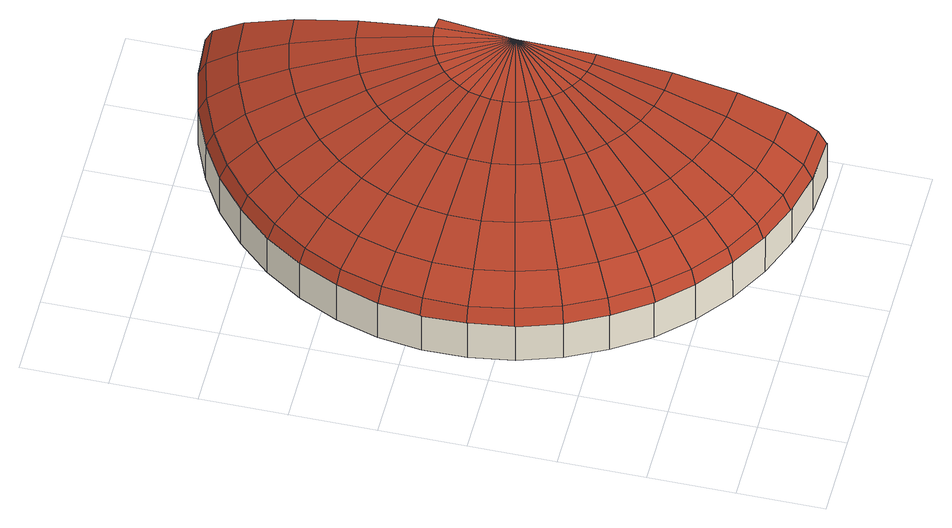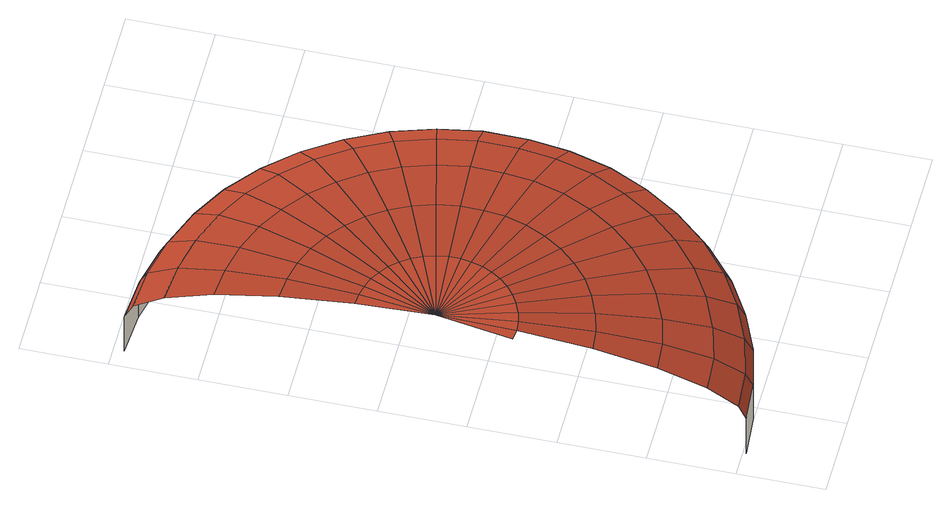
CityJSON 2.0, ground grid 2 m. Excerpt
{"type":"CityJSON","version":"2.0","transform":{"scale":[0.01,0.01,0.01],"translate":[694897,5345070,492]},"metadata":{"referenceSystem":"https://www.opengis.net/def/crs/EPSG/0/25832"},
"CityObjects":{
"building1":{"type":"Building","attributes":{"Gemeindeschluessel":"09162000","HoeheDach":"495.560","HoeheGrund":"492.778","Methode":"2000","NiedrigsteTraufeDesGebaeudes":"493.835","Geometrietyp2DReferenz":"3000","function":"31001_2000","roofType":"3700","measuredHeight":2.78},"geometry":[{"type":"MultiSurface","lod":"2","boundaries":[[[0,1,2,3]],[[0,4,5,6,1]],[[2,1,6,7,8]],[[9,0,3,10]],[[6,5,11,12,7]],[[13,14,4,0,9]],[[8,7,12,15,16]],[[17,18,13,9,10]],[[11,19,20,15,12]],[[21,22,14,13,18]],[[23,24,5,4]],[[24,25,11,5]],[[26,23,4,14]],[[27,28,21,18,17]],[[16,15,20,29,30,31]],[[32,29,20,19]],[[33,26,14,22]],[[34,19,11,25]],[[35,22,21,28]],[[30,36,37,31]],[[38,36,30,29,32]],[[39,32,19,34]],[[40,33,22,35]],[[41,42,24,23]],[[43,28,27,44]],[[42,45,25,24]],[[46,35,28,43]],[[47,41,23,26]],[[48,38,32,39]],[[49,47,26,33]],[[36,50,51,37]],[[52,40,35,46]],[[53,34,25,45]],[[54,50,36,38]],[[55,56,57,43,44]],[[58,49,33,40]],[[59,39,34,53]],[[60,46,43,57]],[[61,54,38,48]],[[62,52,46,60]],[[63,48,39,59]],[[64,58,40,52]],[[65,66,50,54]],[[67,68,42,41]],[[69,70,60,57,56]],[[68,71,45,42]],[[51,50,66,72,73]],[[74,67,41,47]],[[75,76,69,56,55]],[[77,65,54,61]],[[78,74,47,49]],[[79,61,48,63]],[[80,64,52,62]],[[81,53,45,71]],[[82,62,60,70]],[[83,78,49,58]],[[84,59,53,81]],[[85,86,72,66,65]],[[87,83,58,64]],[[88,77,61,79]],[[89,90,70,69,76]],[[91,63,59,84]],[[73,72,86,92,93]],[[94,85,65,77]],[[95,80,62,82]],[[96,97,89,76,75]],[[98,87,64,80]],[[99,79,63,91]],[[100,82,70,90]],[[101,94,77,88]],[[102,103,68,67]],[[103,104,71,68]],[[105,106,92,86,85]],[[107,102,67,74]],[[92,106,108,93]],[[109,107,74,78]],[[110,95,82,100]],[[111,88,79,99]],[[112,98,80,95]],[[113,114,90,89,97]],[[115,105,85,94]],[[116,109,78,83]],[[117,118,113,97,96]],[[119,81,71,104]],[[120,116,83,87]],[[121,84,81,119]],[[122,100,90,114]],[[123,101,88,111]],[[124,115,94,101]],[[125,91,84,121]],[[126,112,95,110]],[[127,120,87,98]],[[128,110,100,122]],[[129,99,91,125]],[[130,131,106,105]],[[132,127,98,112]],[[133,130,105,115]],[[134,124,101,123]],[[135,111,99,129]],[[108,106,131,136,137]],[[138,126,110,128]],[[139,133,115,124]],[[140,103,102]],[[140,104,103]],[[140,102,107]],[[141,132,112,126]],[[142,123,111,135]],[[140,107,109]],[[140,109,116]],[[140,116,120]],[[143,139,124,134]],[[144,134,123,142]],[[140,120,127]],[[145,141,126,138]],[[119,104,140]],[[146,147,136,131,130]],[[121,119,140]],[[140,127,132]],[[125,121,140]],[[148,146,130,133]],[[129,125,140]],[[149,143,134,144]],[[140,132,141]],[[150,148,133,139]],[[135,129,140]],[[137,136,147,151,152]],[[142,135,140]],[[153,150,139,143]],[[140,141,145]],[[144,142,140]],[[154,153,143,149]],[[149,144,140]],[[154,149,140]],[[155,154,140]],[[155,156,153,154]],[[156,157,150,153]],[[158,155,140]],[[157,159,148,150]],[[159,160,146,148]],[[151,161,162,152]],[[160,163,161,151,147,146]],[[164,158,140]],[[158,165,156,155]],[[165,166,157,156]],[[166,167,159,157]],[[167,168,160,159]],[[168,169,163,160]],[[162,161,163,169,170,171]]],"semantics":{"surfaces":[{"type":"WallSurface"},{"type":"RoofSurface","Dachneigung":"26.922","Dachorientierung":"252.135","Flaeche":"0.430","Z_MAX":"1.448","Z_MAX_ASL":"494.226","Z_MIN":"1.074","Z_MIN_ASL":"493.852"},{"type":"RoofSurface","Dachneigung":"26.953","Dachorientierung":"260.314","Flaeche":"0.408","Z_MAX":"1.448","Z_MAX_ASL":"494.226","Z_MIN":"1.079","Z_MIN_ASL":"493.857"},{"type":"RoofSurface","Dachneigung":"26.840","Dachorientierung":"243.632","Flaeche":"0.420","Z_MAX":"1.448","Z_MAX_ASL":"494.226","Z_MIN":"1.082","Z_MIN_ASL":"493.860"},{"type":"RoofSurface","Dachneigung":"26.951","Dachorientierung":"270.504","Flaeche":"0.411","Z_MAX":"1.448","Z_MAX_ASL":"494.226","Z_MIN":"1.077","Z_MIN_ASL":"493.854"},{"type":"RoofSurface","Dachneigung":"26.928","Dachorientierung":"235.607","Flaeche":"0.407","Z_MAX":"1.448","Z_MAX_ASL":"494.226","Z_MIN":"1.094","Z_MIN_ASL":"493.871"},{"type":"RoofSurface","Dachneigung":"57.958","Dachorientierung":"252.135","Flaeche":"0.796","Z_MAX":"1.882","Z_MAX_ASL":"494.660","Z_MIN":"1.448","Z_MIN_ASL":"494.226"},{"type":"RoofSurface","Dachneigung":"57.992","Dachorientierung":"260.314","Flaeche":"0.788","Z_MAX":"1.882","Z_MAX_ASL":"494.660","Z_MIN":"1.448","Z_MIN_ASL":"494.226"},{"type":"RoofSurface","Dachneigung":"57.948","Dachorientierung":"243.599","Flaeche":"0.789","Z_MAX":"1.882","Z_MAX_ASL":"494.660","Z_MIN":"1.448","Z_MIN_ASL":"494.226"},{"type":"RoofSurface","Dachneigung":"26.947","Dachorientierung":"277.871","Flaeche":"0.391","Z_MAX":"1.448","Z_MAX_ASL":"494.226","Z_MIN":"1.085","Z_MIN_ASL":"493.863"},{"type":"RoofSurface","Dachneigung":"57.965","Dachorientierung":"235.607","Flaeche":"0.787","Z_MAX":"1.882","Z_MAX_ASL":"494.660","Z_MIN":"1.448","Z_MIN_ASL":"494.226"},{"type":"RoofSurface","Dachneigung":"57.990","Dachorientierung":"270.504","Flaeche":"0.794","Z_MAX":"1.882","Z_MAX_ASL":"494.660","Z_MIN":"1.448","Z_MIN_ASL":"494.226"},{"type":"RoofSurface","Dachneigung":"26.954","Dachorientierung":"226.591","Flaeche":"0.385","Z_MAX":"1.448","Z_MAX_ASL":"494.226","Z_MIN":"1.105","Z_MIN_ASL":"493.882"},{"type":"RoofSurface","Dachneigung":"26.962","Dachorientierung":"285.938","Flaeche":"0.406","Z_MAX":"1.448","Z_MAX_ASL":"494.226","Z_MIN":"1.083","Z_MIN_ASL":"493.860"},{"type":"RoofSurface","Dachneigung":"57.985","Dachorientierung":"277.871","Flaeche":"0.736","Z_MAX":"1.882","Z_MAX_ASL":"494.660","Z_MIN":"1.448","Z_MIN_ASL":"494.226"},{"type":"RoofSurface","Dachneigung":"57.993","Dachorientierung":"226.591","Flaeche":"0.770","Z_MAX":"1.882","Z_MAX_ASL":"494.660","Z_MIN":"1.448","Z_MIN_ASL":"494.226"},{"type":"RoofSurface","Dachneigung":"71.331","Dachorientierung":"252.135","Flaeche":"0.973","Z_MAX":"2.255","Z_MAX_ASL":"495.033","Z_MIN":"1.882","Z_MIN_ASL":"494.660"},{"type":"RoofSurface","Dachneigung":"71.355","Dachorientierung":"260.314","Flaeche":"0.963","Z_MAX":"2.255","Z_MAX_ASL":"495.033","Z_MIN":"1.882","Z_MIN_ASL":"494.660"},{"type":"RoofSurface","Dachneigung":"26.903","Dachorientierung":"218.312","Flaeche":"0.385","Z_MAX":"1.448","Z_MAX_ASL":"494.226","Z_MIN":"1.106","Z_MIN_ASL":"493.884"},{"type":"RoofSurface","Dachneigung":"71.325","Dachorientierung":"243.599","Flaeche":"0.964","Z_MAX":"2.255","Z_MAX_ASL":"495.033","Z_MIN":"1.882","Z_MIN_ASL":"494.660"},{"type":"RoofSurface","Dachneigung":"58.002","Dachorientierung":"285.938","Flaeche":"0.798","Z_MAX":"1.882","Z_MAX_ASL":"494.660","Z_MIN":"1.448","Z_MIN_ASL":"494.226"},{"type":"RoofSurface","Dachneigung":"71.336","Dachorientierung":"235.607","Flaeche":"0.962","Z_MAX":"2.255","Z_MAX_ASL":"495.033","Z_MIN":"1.882","Z_MIN_ASL":"494.660"},{"type":"RoofSurface","Dachneigung":"58.006","Dachorientierung":"218.286","Flaeche":"0.780","Z_MAX":"1.882","Z_MAX_ASL":"494.660","Z_MIN":"1.448","Z_MIN_ASL":"494.226"},{"type":"RoofSurface","Dachneigung":"71.354","Dachorientierung":"270.504","Flaeche":"0.970","Z_MAX":"2.255","Z_MAX_ASL":"495.033","Z_MIN":"1.882","Z_MIN_ASL":"494.660"},{"type":"RoofSurface","Dachneigung":"26.877","Dachorientierung":"295.783","Flaeche":"0.385","Z_MAX":"1.448","Z_MAX_ASL":"494.226","Z_MIN":"1.100","Z_MIN_ASL":"493.878"},{"type":"RoofSurface","Dachneigung":"71.356","Dachorientierung":"226.591","Flaeche":"0.942","Z_MAX":"2.255","Z_MAX_ASL":"495.033","Z_MIN":"1.882","Z_MIN_ASL":"494.660"},{"type":"RoofSurface","Dachneigung":"71.350","Dachorientierung":"277.871","Flaeche":"0.899","Z_MAX":"2.255","Z_MAX_ASL":"495.033","Z_MIN":"1.882","Z_MIN_ASL":"494.660"},{"type":"RoofSurface","Dachneigung":"27.003","Dachorientierung":"208.921","Flaeche":"0.364","Z_MAX":"1.448","Z_MAX_ASL":"494.226","Z_MIN":"1.107","Z_MIN_ASL":"493.885"},{"type":"RoofSurface","Dachneigung":"58.004","Dachorientierung":"295.821","Flaeche":"0.769","Z_MAX":"1.882","Z_MAX_ASL":"494.660","Z_MIN":"1.448","Z_MIN_ASL":"494.226"},{"type":"RoofSurface","Dachneigung":"58.000","Dachorientierung":"208.940","Flaeche":"0.743","Z_MAX":"1.882","Z_MAX_ASL":"494.660","Z_MIN":"1.448","Z_MIN_ASL":"494.226"},{"type":"RoofSurface","Dachneigung":"71.361","Dachorientierung":"285.938","Flaeche":"0.976","Z_MAX":"2.255","Z_MAX_ASL":"495.033","Z_MIN":"1.882","Z_MIN_ASL":"494.660"},{"type":"RoofSurface","Dachneigung":"71.364","Dachorientierung":"218.286","Flaeche":"0.954","Z_MAX":"2.255","Z_MAX_ASL":"495.033","Z_MIN":"1.882","Z_MIN_ASL":"494.660"},{"type":"RoofSurface","Dachneigung":"26.999","Dachorientierung":"303.366","Flaeche":"0.381","Z_MAX":"1.448","Z_MAX_ASL":"494.226","Z_MIN":"1.100","Z_MIN_ASL":"493.878"},{"type":"RoofSurface","Dachneigung":"78.749","Dachorientierung":"252.135","Flaeche":"0.940","Z_MAX":"2.541","Z_MAX_ASL":"495.319","Z_MIN":"2.255","Z_MIN_ASL":"495.033"},{"type":"RoofSurface","Dachneigung":"26.922","Dachorientierung":"200.838","Flaeche":"0.419","Z_MAX":"1.448","Z_MAX_ASL":"494.226","Z_MIN":"1.087","Z_MIN_ASL":"493.864"},{"type":"RoofSurface","Dachneigung":"78.763","Dachorientierung":"260.314","Flaeche":"0.930","Z_MAX":"2.541","Z_MAX_ASL":"495.319","Z_MIN":"2.255","Z_MIN_ASL":"495.033"},{"type":"RoofSurface","Dachneigung":"78.745","Dachorientierung":"243.599","Flaeche":"0.931","Z_MAX":"2.541","Z_MAX_ASL":"495.319","Z_MIN":"2.255","Z_MIN_ASL":"495.033"},{"type":"RoofSurface","Dachneigung":"57.990","Dachorientierung":"303.345","Flaeche":"0.756","Z_MAX":"1.882","Z_MAX_ASL":"494.660","Z_MIN":"1.448","Z_MIN_ASL":"494.226"},{"type":"RoofSurface","Dachneigung":"78.752","Dachorientierung":"235.607","Flaeche":"0.929","Z_MAX":"2.541","Z_MAX_ASL":"495.319","Z_MIN":"2.255","Z_MIN_ASL":"495.033"},{"type":"RoofSurface","Dachneigung":"71.363","Dachorientierung":"295.821","Flaeche":"0.941","Z_MAX":"2.255","Z_MAX_ASL":"495.033","Z_MIN":"1.882","Z_MIN_ASL":"494.660"},{"type":"RoofSurface","Dachneigung":"71.360","Dachorientierung":"208.940","Flaeche":"0.909","Z_MAX":"2.255","Z_MAX_ASL":"495.033","Z_MIN":"1.882","Z_MIN_ASL":"494.660"},{"type":"RoofSurface","Dachneigung":"78.763","Dachorientierung":"270.504","Flaeche":"0.938","Z_MAX":"2.541","Z_MAX_ASL":"495.319","Z_MIN":"2.255","Z_MIN_ASL":"495.033"},{"type":"RoofSurface","Dachneigung":"57.957","Dachorientierung":"200.838","Flaeche":"0.793","Z_MAX":"1.882","Z_MAX_ASL":"494.660","Z_MIN":"1.448","Z_MIN_ASL":"494.226"},{"type":"RoofSurface","Dachneigung":"78.764","Dachorientierung":"226.591","Flaeche":"0.910","Z_MAX":"2.541","Z_MAX_ASL":"495.319","Z_MIN":"2.255","Z_MIN_ASL":"495.033"},{"type":"RoofSurface","Dachneigung":"78.761","Dachorientierung":"277.871","Flaeche":"0.869","Z_MAX":"2.541","Z_MAX_ASL":"495.319","Z_MIN":"2.255","Z_MIN_ASL":"495.033"},{"type":"RoofSurface","Dachneigung":"26.942","Dachorientierung":"312.184","Flaeche":"0.401","Z_MAX":"1.448","Z_MAX_ASL":"494.226","Z_MIN":"1.094","Z_MIN_ASL":"493.872"},{"type":"RoofSurface","Dachneigung":"78.769","Dachorientierung":"218.286","Flaeche":"0.922","Z_MAX":"2.541","Z_MAX_ASL":"495.319","Z_MIN":"2.255","Z_MIN_ASL":"495.033"},{"type":"RoofSurface","Dachneigung":"71.353","Dachorientierung":"303.345","Flaeche":"0.924","Z_MAX":"2.255","Z_MAX_ASL":"495.033","Z_MIN":"1.882","Z_MIN_ASL":"494.660"},{"type":"RoofSurface","Dachneigung":"26.902","Dachorientierung":"192.198","Flaeche":"0.434","Z_MAX":"1.448","Z_MAX_ASL":"494.226","Z_MIN":"1.070","Z_MIN_ASL":"493.848"},{"type":"RoofSurface","Dachneigung":"78.768","Dachorientierung":"285.938","Flaeche":"0.942","Z_MAX":"2.541","Z_MAX_ASL":"495.319","Z_MIN":"2.255","Z_MIN_ASL":"495.033"},{"type":"RoofSurface","Dachneigung":"57.980","Dachorientierung":"312.184","Flaeche":"0.791","Z_MAX":"1.882","Z_MAX_ASL":"494.660","Z_MIN":"1.448","Z_MIN_ASL":"494.226"},{"type":"RoofSurface","Dachneigung":"71.331","Dachorientierung":"200.838","Flaeche":"0.969","Z_MAX":"2.255","Z_MAX_ASL":"495.033","Z_MIN":"1.882","Z_MIN_ASL":"494.660"},{"type":"RoofSurface","Dachneigung":"78.767","Dachorientierung":"208.940","Flaeche":"0.878","Z_MAX":"2.541","Z_MAX_ASL":"495.319","Z_MIN":"2.255","Z_MIN_ASL":"495.033"},{"type":"RoofSurface","Dachneigung":"78.769","Dachorientierung":"295.821","Flaeche":"0.909","Z_MAX":"2.541","Z_MAX_ASL":"495.319","Z_MIN":"2.255","Z_MIN_ASL":"495.033"},{"type":"RoofSurface","Dachneigung":"57.935","Dachorientierung":"192.198","Flaeche":"0.786","Z_MAX":"1.882","Z_MAX_ASL":"494.660","Z_MIN":"1.448","Z_MIN_ASL":"494.226"},{"type":"RoofSurface","Dachneigung":"71.347","Dachorientierung":"312.184","Flaeche":"0.967","Z_MAX":"2.255","Z_MAX_ASL":"495.033","Z_MIN":"1.882","Z_MIN_ASL":"494.660"},{"type":"RoofSurface","Dachneigung":"83.871","Dachorientierung":"252.135","Flaeche":"0.679","Z_MAX":"2.721","Z_MAX_ASL":"495.499","Z_MIN":"2.541","Z_MIN_ASL":"495.319"},{"type":"RoofSurface","Dachneigung":"83.879","Dachorientierung":"260.314","Flaeche":"0.672","Z_MAX":"2.721","Z_MAX_ASL":"495.499","Z_MIN":"2.541","Z_MIN_ASL":"495.319"},{"type":"RoofSurface","Dachneigung":"26.942","Dachorientierung":"320.444","Flaeche":"0.399","Z_MAX":"1.448","Z_MAX_ASL":"494.226","Z_MIN":"1.103","Z_MIN_ASL":"493.881"},{"type":"RoofSurface","Dachneigung":"83.868","Dachorientierung":"243.599","Flaeche":"0.672","Z_MAX":"2.721","Z_MAX_ASL":"495.499","Z_MIN":"2.541","Z_MIN_ASL":"495.319"},{"type":"RoofSurface","Dachneigung":"83.872","Dachorientierung":"235.607","Flaeche":"0.671","Z_MAX":"2.721","Z_MAX_ASL":"495.499","Z_MIN":"2.541","Z_MIN_ASL":"495.319"},{"type":"RoofSurface","Dachneigung":"71.317","Dachorientierung":"192.198","Flaeche":"0.960","Z_MAX":"2.255","Z_MAX_ASL":"495.033","Z_MIN":"1.882","Z_MIN_ASL":"494.660"},{"type":"RoofSurface","Dachneigung":"78.763","Dachorientierung":"303.345","Flaeche":"0.893","Z_MAX":"2.541","Z_MAX_ASL":"495.319","Z_MIN":"2.255","Z_MIN_ASL":"495.033"},{"type":"RoofSurface","Dachneigung":"78.749","Dachorientierung":"200.838","Flaeche":"0.936","Z_MAX":"2.541","Z_MAX_ASL":"495.319","Z_MIN":"2.255","Z_MIN_ASL":"495.033"},{"type":"RoofSurface","Dachneigung":"26.917","Dachorientierung":"184.767","Flaeche":"0.442","Z_MAX":"1.448","Z_MAX_ASL":"494.226","Z_MIN":"1.057","Z_MIN_ASL":"493.835"},{"type":"RoofSurface","Dachneigung":"57.980","Dachorientierung":"320.444","Flaeche":"0.794","Z_MAX":"1.882","Z_MAX_ASL":"494.660","Z_MIN":"1.448","Z_MIN_ASL":"494.226"},{"type":"RoofSurface","Dachneigung":"83.879","Dachorientierung":"226.591","Flaeche":"0.657","Z_MAX":"2.721","Z_MAX_ASL":"495.499","Z_MIN":"2.541","Z_MIN_ASL":"495.319"},{"type":"RoofSurface","Dachneigung":"83.878","Dachorientierung":"270.504","Flaeche":"0.677","Z_MAX":"2.721","Z_MAX_ASL":"495.499","Z_MIN":"2.541","Z_MIN_ASL":"495.319"},{"type":"RoofSurface","Dachneigung":"83.882","Dachorientierung":"218.286","Flaeche":"0.666","Z_MAX":"2.721","Z_MAX_ASL":"495.499","Z_MIN":"2.541","Z_MIN_ASL":"495.319"},{"type":"RoofSurface","Dachneigung":"83.877","Dachorientierung":"277.871","Flaeche":"0.627","Z_MAX":"2.721","Z_MAX_ASL":"495.499","Z_MIN":"2.541","Z_MIN_ASL":"495.319"},{"type":"RoofSurface","Dachneigung":"57.952","Dachorientierung":"184.767","Flaeche":"0.801","Z_MAX":"1.882","Z_MAX_ASL":"494.660","Z_MIN":"1.448","Z_MIN_ASL":"494.226"},{"type":"RoofSurface","Dachneigung":"78.759","Dachorientierung":"312.184","Flaeche":"0.934","Z_MAX":"2.541","Z_MAX_ASL":"495.319","Z_MIN":"2.255","Z_MIN_ASL":"495.033"},{"type":"RoofSurface","Dachneigung":"71.347","Dachorientierung":"320.444","Flaeche":"0.970","Z_MAX":"2.255","Z_MAX_ASL":"495.033","Z_MIN":"1.882","Z_MIN_ASL":"494.660"},{"type":"RoofSurface","Dachneigung":"83.881","Dachorientierung":"285.938","Flaeche":"0.681","Z_MAX":"2.721","Z_MAX_ASL":"495.499","Z_MIN":"2.541","Z_MIN_ASL":"495.319"},{"type":"RoofSurface","Dachneigung":"78.739","Dachorientierung":"192.198","Flaeche":"0.927","Z_MAX":"2.541","Z_MAX_ASL":"495.319","Z_MIN":"2.255","Z_MIN_ASL":"495.033"},{"type":"RoofSurface","Dachneigung":"83.881","Dachorientierung":"208.940","Flaeche":"0.634","Z_MAX":"2.721","Z_MAX_ASL":"495.499","Z_MIN":"2.541","Z_MIN_ASL":"495.319"},{"type":"RoofSurface","Dachneigung":"71.328","Dachorientierung":"184.767","Flaeche":"0.979","Z_MAX":"2.255","Z_MAX_ASL":"495.033","Z_MIN":"1.882","Z_MIN_ASL":"494.660"},{"type":"RoofSurface","Dachneigung":"83.882","Dachorientierung":"295.821","Flaeche":"0.656","Z_MAX":"2.721","Z_MAX_ASL":"495.499","Z_MIN":"2.541","Z_MIN_ASL":"495.319"},{"type":"RoofSurface","Dachneigung":"26.946","Dachorientierung":"329.610","Flaeche":"0.386","Z_MAX":"1.448","Z_MAX_ASL":"494.226","Z_MIN":"1.094","Z_MIN_ASL":"493.871"},{"type":"RoofSurface","Dachneigung":"83.871","Dachorientierung":"200.838","Flaeche":"0.676","Z_MAX":"2.721","Z_MAX_ASL":"495.499","Z_MIN":"2.541","Z_MIN_ASL":"495.319"},{"type":"RoofSurface","Dachneigung":"57.980","Dachorientierung":"329.608","Flaeche":"0.758","Z_MAX":"1.882","Z_MAX_ASL":"494.660","Z_MIN":"1.448","Z_MIN_ASL":"494.226"},{"type":"RoofSurface","Dachneigung":"78.758","Dachorientierung":"320.444","Flaeche":"0.937","Z_MAX":"2.541","Z_MAX_ASL":"495.319","Z_MIN":"2.255","Z_MIN_ASL":"495.033"},{"type":"RoofSurface","Dachneigung":"83.878","Dachorientierung":"303.345","Flaeche":"0.645","Z_MAX":"2.721","Z_MAX_ASL":"495.499","Z_MIN":"2.541","Z_MIN_ASL":"495.319"},{"type":"RoofSurface","Dachneigung":"78.747","Dachorientierung":"184.767","Flaeche":"0.946","Z_MAX":"2.541","Z_MAX_ASL":"495.319","Z_MIN":"2.255","Z_MIN_ASL":"495.033"},{"type":"RoofSurface","Dachneigung":"71.346","Dachorientierung":"329.608","Flaeche":"0.926","Z_MAX":"2.255","Z_MAX_ASL":"495.033","Z_MIN":"1.882","Z_MIN_ASL":"494.660"},{"type":"RoofSurface","Dachneigung":"88.045","Dachorientierung":"252.135","Flaeche":"0.247","Z_MAX":"2.782","Z_MAX_ASL":"495.560","Z_MIN":"2.721","Z_MIN_ASL":"495.499"},{"type":"RoofSurface","Dachneigung":"88.048","Dachorientierung":"260.314","Flaeche":"0.245","Z_MAX":"2.782","Z_MAX_ASL":"495.560","Z_MIN":"2.721","Z_MIN_ASL":"495.499"},{"type":"RoofSurface","Dachneigung":"88.044","Dachorientierung":"243.599","Flaeche":"0.245","Z_MAX":"2.782","Z_MAX_ASL":"495.560","Z_MIN":"2.721","Z_MIN_ASL":"495.499"},{"type":"RoofSurface","Dachneigung":"83.865","Dachorientierung":"192.198","Flaeche":"0.670","Z_MAX":"2.721","Z_MAX_ASL":"495.499","Z_MIN":"2.541","Z_MIN_ASL":"495.319"},{"type":"RoofSurface","Dachneigung":"83.876","Dachorientierung":"312.184","Flaeche":"0.675","Z_MAX":"2.721","Z_MAX_ASL":"495.499","Z_MIN":"2.541","Z_MIN_ASL":"495.319"},{"type":"RoofSurface","Dachneigung":"88.046","Dachorientierung":"235.607","Flaeche":"0.244","Z_MAX":"2.782","Z_MAX_ASL":"495.560","Z_MIN":"2.721","Z_MIN_ASL":"495.499"},{"type":"RoofSurface","Dachneigung":"88.048","Dachorientierung":"226.591","Flaeche":"0.239","Z_MAX":"2.782","Z_MAX_ASL":"495.560","Z_MIN":"2.721","Z_MIN_ASL":"495.499"},{"type":"RoofSurface","Dachneigung":"88.049","Dachorientierung":"218.286","Flaeche":"0.242","Z_MAX":"2.782","Z_MAX_ASL":"495.560","Z_MIN":"2.721","Z_MIN_ASL":"495.499"},{"type":"RoofSurface","Dachneigung":"78.758","Dachorientierung":"329.608","Flaeche":"0.895","Z_MAX":"2.541","Z_MAX_ASL":"495.319","Z_MIN":"2.255","Z_MIN_ASL":"495.033"},{"type":"RoofSurface","Dachneigung":"83.876","Dachorientierung":"320.444","Flaeche":"0.677","Z_MAX":"2.721","Z_MAX_ASL":"495.499","Z_MIN":"2.541","Z_MIN_ASL":"495.319"},{"type":"RoofSurface","Dachneigung":"88.048","Dachorientierung":"208.940","Flaeche":"0.231","Z_MAX":"2.782","Z_MAX_ASL":"495.560","Z_MIN":"2.721","Z_MIN_ASL":"495.499"},{"type":"RoofSurface","Dachneigung":"83.869","Dachorientierung":"184.767","Flaeche":"0.683","Z_MAX":"2.721","Z_MAX_ASL":"495.499","Z_MIN":"2.541","Z_MIN_ASL":"495.319"},{"type":"RoofSurface","Dachneigung":"88.048","Dachorientierung":"270.504","Flaeche":"0.247","Z_MAX":"2.782","Z_MAX_ASL":"495.560","Z_MIN":"2.721","Z_MIN_ASL":"495.499"},{"type":"RoofSurface","Dachneigung":"26.922","Dachorientierung":"337.760","Flaeche":"0.424","Z_MAX":"1.448","Z_MAX_ASL":"494.226","Z_MIN":"1.084","Z_MIN_ASL":"493.861"},{"type":"RoofSurface","Dachneigung":"88.047","Dachorientierung":"277.871","Flaeche":"0.228","Z_MAX":"2.782","Z_MAX_ASL":"495.560","Z_MIN":"2.721","Z_MIN_ASL":"495.499"},{"type":"RoofSurface","Dachneigung":"88.045","Dachorientierung":"200.838","Flaeche":"0.246","Z_MAX":"2.782","Z_MAX_ASL":"495.560","Z_MIN":"2.721","Z_MIN_ASL":"495.499"},{"type":"RoofSurface","Dachneigung":"88.049","Dachorientierung":"285.938","Flaeche":"0.248","Z_MAX":"2.782","Z_MAX_ASL":"495.560","Z_MIN":"2.721","Z_MIN_ASL":"495.499"},{"type":"RoofSurface","Dachneigung":"57.957","Dachorientierung":"337.760","Flaeche":"0.800","Z_MAX":"1.882","Z_MAX_ASL":"494.660","Z_MIN":"1.448","Z_MIN_ASL":"494.226"},{"type":"RoofSurface","Dachneigung":"88.049","Dachorientierung":"295.821","Flaeche":"0.239","Z_MAX":"2.782","Z_MAX_ASL":"495.560","Z_MIN":"2.721","Z_MIN_ASL":"495.499"},{"type":"RoofSurface","Dachneigung":"83.876","Dachorientierung":"329.608","Flaeche":"0.646","Z_MAX":"2.721","Z_MAX_ASL":"495.499","Z_MIN":"2.541","Z_MIN_ASL":"495.319"},{"type":"RoofSurface","Dachneigung":"88.043","Dachorientierung":"192.198","Flaeche":"0.244","Z_MAX":"2.782","Z_MAX_ASL":"495.560","Z_MIN":"2.721","Z_MIN_ASL":"495.499"},{"type":"RoofSurface","Dachneigung":"71.331","Dachorientierung":"337.760","Flaeche":"0.977","Z_MAX":"2.255","Z_MAX_ASL":"495.033","Z_MIN":"1.882","Z_MIN_ASL":"494.660"},{"type":"RoofSurface","Dachneigung":"88.048","Dachorientierung":"303.345","Flaeche":"0.235","Z_MAX":"2.782","Z_MAX_ASL":"495.560","Z_MIN":"2.721","Z_MIN_ASL":"495.499"},{"type":"RoofSurface","Dachneigung":"88.047","Dachorientierung":"312.184","Flaeche":"0.246","Z_MAX":"2.782","Z_MAX_ASL":"495.560","Z_MIN":"2.721","Z_MIN_ASL":"495.499"},{"type":"RoofSurface","Dachneigung":"78.749","Dachorientierung":"337.760","Flaeche":"0.944","Z_MAX":"2.541","Z_MAX_ASL":"495.319","Z_MIN":"2.255","Z_MIN_ASL":"495.033"},{"type":"RoofSurface","Dachneigung":"88.045","Dachorientierung":"184.767","Flaeche":"0.249","Z_MAX":"2.782","Z_MAX_ASL":"495.560","Z_MIN":"2.721","Z_MIN_ASL":"495.499"},{"type":"RoofSurface","Dachneigung":"88.047","Dachorientierung":"320.444","Flaeche":"0.246","Z_MAX":"2.782","Z_MAX_ASL":"495.560","Z_MIN":"2.721","Z_MIN_ASL":"495.499"},{"type":"RoofSurface","Dachneigung":"83.871","Dachorientierung":"337.760","Flaeche":"0.682","Z_MAX":"2.721","Z_MAX_ASL":"495.499","Z_MIN":"2.541","Z_MIN_ASL":"495.319"},{"type":"RoofSurface","Dachneigung":"88.047","Dachorientierung":"329.608","Flaeche":"0.235","Z_MAX":"2.782","Z_MAX_ASL":"495.560","Z_MIN":"2.721","Z_MIN_ASL":"495.499"},{"type":"RoofSurface","Dachneigung":"88.045","Dachorientierung":"337.760","Flaeche":"0.248","Z_MAX":"2.782","Z_MAX_ASL":"495.560","Z_MIN":"2.721","Z_MIN_ASL":"495.499"},{"type":"RoofSurface","Dachneigung":"88.047","Dachorientierung":"345.807","Flaeche":"0.249","Z_MAX":"2.782","Z_MAX_ASL":"495.560","Z_MIN":"2.721","Z_MIN_ASL":"495.499"},{"type":"RoofSurface","Dachneigung":"83.876","Dachorientierung":"345.807","Flaeche":"0.683","Z_MAX":"2.721","Z_MAX_ASL":"495.499","Z_MIN":"2.541","Z_MIN_ASL":"495.319"},{"type":"RoofSurface","Dachneigung":"78.758","Dachorientierung":"345.807","Flaeche":"0.945","Z_MAX":"2.541","Z_MAX_ASL":"495.319","Z_MIN":"2.255","Z_MIN_ASL":"495.033"},{"type":"RoofSurface","Dachneigung":"88.049","Dachorientierung":"355.006","Flaeche":"0.235","Z_MAX":"2.782","Z_MAX_ASL":"495.560","Z_MIN":"2.721","Z_MIN_ASL":"495.499"},{"type":"RoofSurface","Dachneigung":"71.346","Dachorientierung":"345.807","Flaeche":"0.979","Z_MAX":"2.255","Z_MAX_ASL":"495.033","Z_MIN":"1.882","Z_MIN_ASL":"494.660"},{"type":"RoofSurface","Dachneigung":"57.979","Dachorientierung":"345.807","Flaeche":"0.801","Z_MAX":"1.882","Z_MAX_ASL":"494.660","Z_MIN":"1.448","Z_MIN_ASL":"494.226"},{"type":"RoofSurface","Dachneigung":"26.941","Dachorientierung":"345.807","Flaeche":"0.411","Z_MAX":"1.448","Z_MAX_ASL":"494.226","Z_MIN":"1.085","Z_MIN_ASL":"493.863"},{"type":"RoofSurface","Dachneigung":"88.046","Dachorientierung":"4.767","Flaeche":"0.247","Z_MAX":"2.782","Z_MAX_ASL":"495.560","Z_MIN":"2.721","Z_MIN_ASL":"495.499"},{"type":"RoofSurface","Dachneigung":"83.884","Dachorientierung":"355.006","Flaeche":"0.646","Z_MAX":"2.721","Z_MAX_ASL":"495.499","Z_MIN":"2.541","Z_MIN_ASL":"495.319"},{"type":"RoofSurface","Dachneigung":"78.773","Dachorientierung":"355.006","Flaeche":"0.895","Z_MAX":"2.541","Z_MAX_ASL":"495.319","Z_MIN":"2.255","Z_MIN_ASL":"495.033"},{"type":"RoofSurface","Dachneigung":"71.370","Dachorientierung":"355.006","Flaeche":"0.927","Z_MAX":"2.255","Z_MAX_ASL":"495.033","Z_MIN":"1.882","Z_MIN_ASL":"494.660"},{"type":"RoofSurface","Dachneigung":"58.015","Dachorientierung":"355.006","Flaeche":"0.758","Z_MAX":"1.882","Z_MAX_ASL":"494.660","Z_MIN":"1.448","Z_MIN_ASL":"494.226"},{"type":"RoofSurface","Dachneigung":"26.973","Dachorientierung":"355.006","Flaeche":"0.369","Z_MAX":"1.448","Z_MAX_ASL":"494.226","Z_MIN":"1.115","Z_MIN_ASL":"493.893"}],"values":[0,1,0,0,2,3,0,0,4,5,6,7,8,0,0,9,10,11,12,0,13,14,15,16,0,17,18,19,20,21,0,22,23,24,0,25,26,27,28,29,30,31,32,33,34,35,0,36,0,37,38,39,40,41,42,43,44,45,46,47,48,49,0,50,51,0,52,53,54,55,56,57,58,59,0,60,61,62,63,64,65,66,0,67,68,69,70,71,72,73,74,75,76,77,78,79,80,81,82,0,83,84,85,86,87,88,89,90,91,92,93,94,95,96,97,98,99,100,101,102,103,104,105,106,107,0,108,109,110,111,112,113,114,115,116,117,118,119,120,0,121,122,123,124,125,126,127,0]}}]}
},
"vertices":[
[104,459,186],[72,557,185],[72,557,78],[104,459,78],[121,465,223],[90,563,223],[72,559,186],[56,660,189],[56,660,78],[150,367,187],[150,367,78],[73,663,223],[56,662,189],[151,365,187],[167,374,223],[55,763,185],[55,763,78],[208,282,78],[208,282,187],[74,765,223],[56,766,186],[210,279,188],[224,291,223],[186,491,266],[158,579,266],[143,668,266],[227,410,266],[280,206,78],[280,206,188],[69,863,186],[69,864,186],[69,864,78],[87,859,223],[278,335,266],[143,760,266],[292,218,223],[99,963,189],[99,963,78],[115,958,223],[155,844,266],[339,270,266],[289,533,303],[266,604,303],[362,142,190],[362,142,78],[253,677,303],[371,156,223],[322,466,303],[180,933,266],[364,405,303],[143,1056,188],[143,1056,78],[410,214,266],[254,752,303],[158,1047,223],[453,91,78],[453,91,187],[447,94,188],[414,352,303],[263,821,303],[455,110,223],[219,1013,266],[485,173,266],[284,893,303],[471,307,303],[212,1128,223],[198,1139,188],[422,587,332],[406,637,332],[545,56,186],[550,74,223],[397,689,332],[200,1142,187],[200,1142,78],[446,539,332],[550,54,78],[550,54,185],[267,1086,266],[475,496,332],[315,958,303],[532,273,303],[398,742,332],[570,140,266],[511,459,332],[404,791,332],[280,1204,223],[268,1216,189],[551,427,332],[355,1018,303],[647,33,185],[649,52,223],[419,842,332],[270,1218,188],[270,1218,78],[328,1153,266],[602,246,303],[652,32,78],[652,32,183],[595,403,332],[441,888,332],[659,121,266],[405,1073,303],[578,650,350],[569,676,350],[565,703,350],[359,1269,223],[349,1283,188],[590,625,350],[349,1283,78],[605,603,350],[675,230,303],[469,930,332],[644,384,332],[752,25,187],[752,44,223],[399,1212,266],[624,583,350],[755,25,78],[755,25,186],[565,730,350],[645,567,350],[569,755,350],[752,113,266],[504,969,332],[462,1121,303],[576,782,350],[695,373,332],[667,554,350],[750,224,303],[588,805,350],[443,1318,223],[435,1334,187],[693,545,350],[474,1256,266],[545,1003,332],[602,827,350],[438,1336,186],[438,1336,78],[749,368,332],[524,1157,303],[745,717,356],[719,539,350],[620,847,350],[589,1028,332],[642,865,350],[747,537,350],[539,1357,223],[533,1375,187],[560,1291,266],[664,878,350],[594,1186,303],[534,1375,186],[534,1375,78],[638,1048,332],[690,888,350],[717,895,350],[690,1061,332],[667,1204,303],[743,898,350],[649,1314,266],[639,1382,223],[634,1399,189],[634,1399,78],[636,1399,189],[770,895,350],[740,1066,332],[738,1210,303],[737,1321,266],[736,1391,223],[735,1408,189],[737,1408,189],[737,1408,78]
]}
